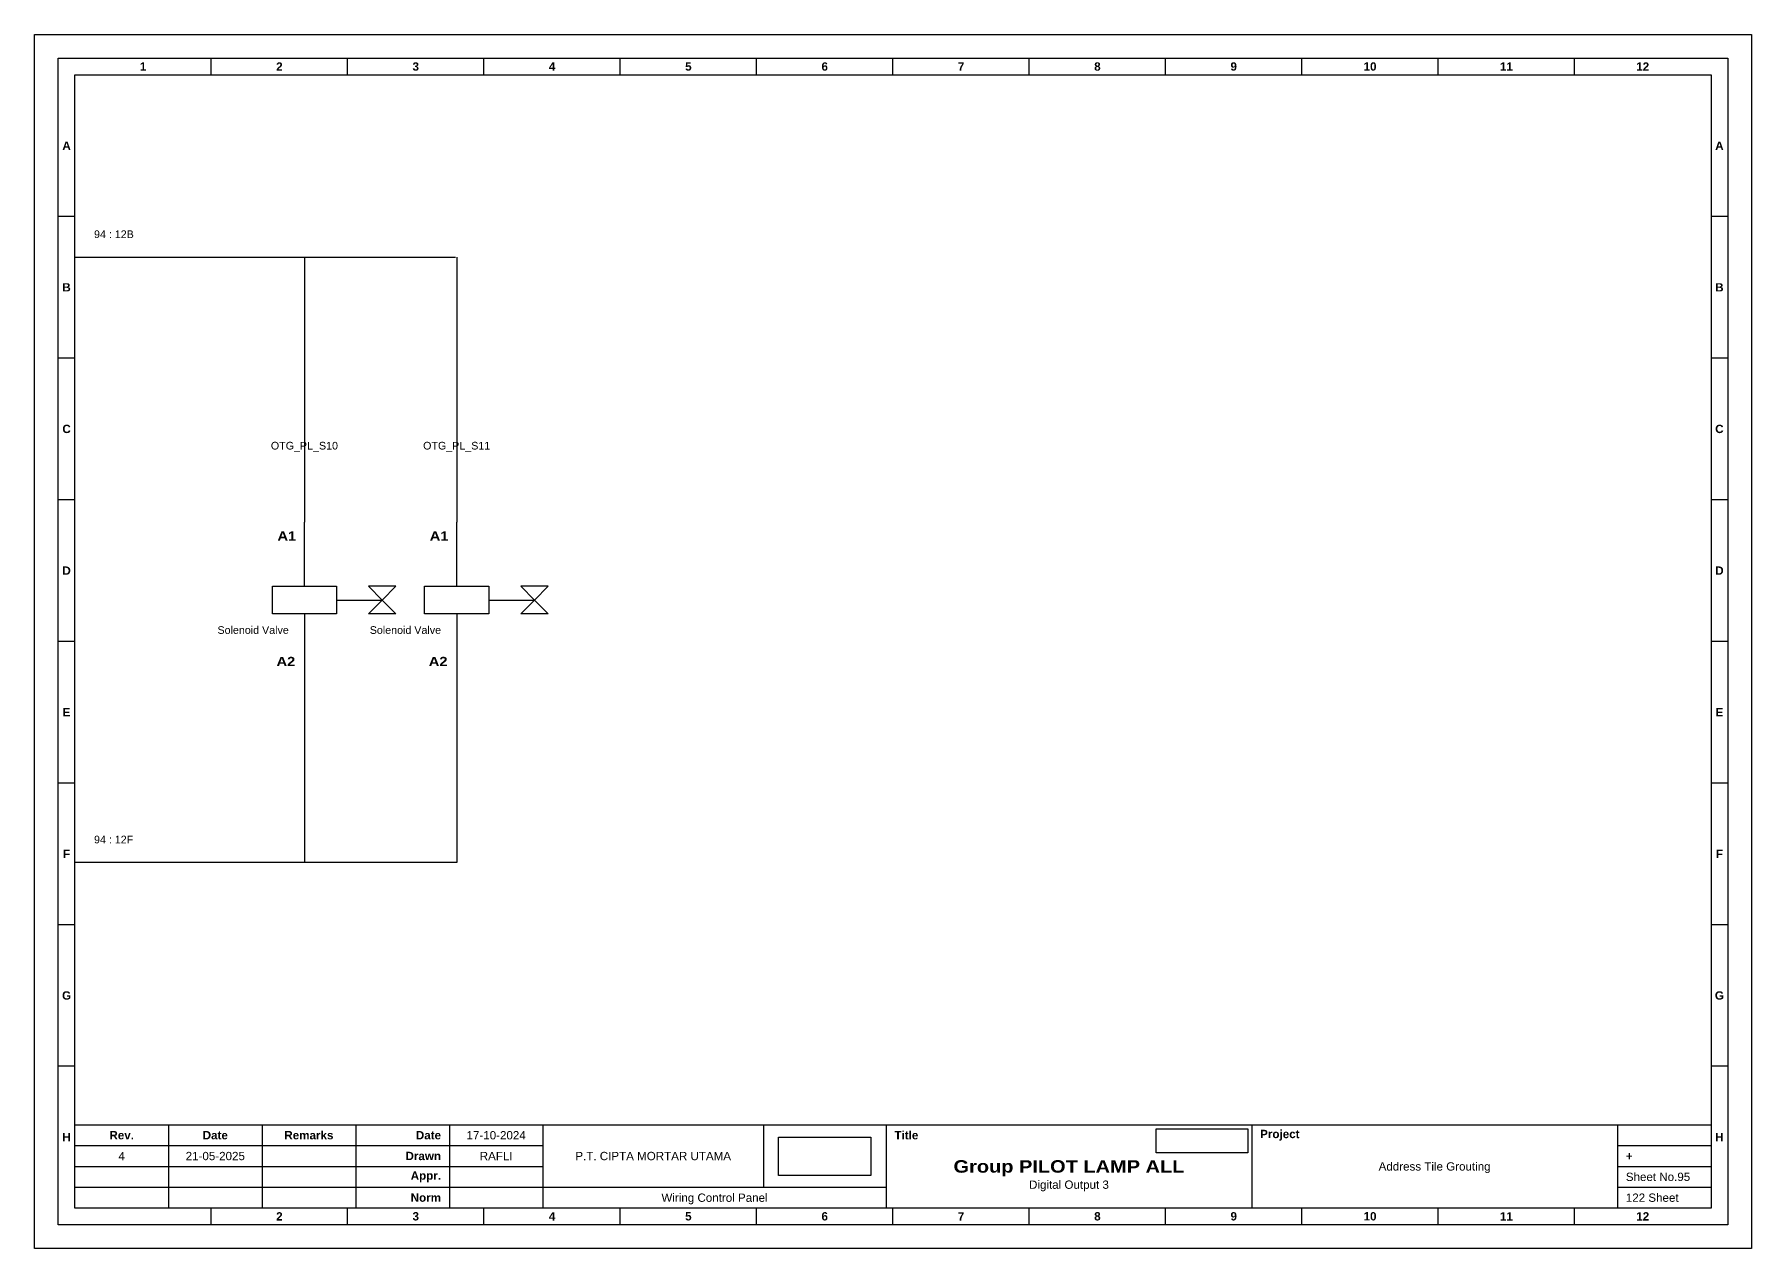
# Model space of a CAD drawing. Header units: centimetres. Extents: x 2030 to 3543, y 1923 to 3402.
# Drawn here: x 3273.3 to 3542.6, y 1926.9 to 2117.3 of the extents above; entities that cross this region are included whole.
import ezdxf
from ezdxf.enums import TextEntityAlignment as Align

# ---------------------------------------------------------------- set-up
doc = ezdxf.new("R2010")
doc.units = ezdxf.units.CM
doc.header["$MEASUREMENT"] = 0
doc.styles.add('Bold', font='ariblk.ttf', dxfattribs={"height": 25.4})
doc.styles.get("Standard").update_dxf_attribs({"font": 'arial.ttf'})
picture_1 = doc.add_image_def('image1.png', size_in_pixel=(2048, 847))
picture_2 = doc.add_image_def('image2.png', size_in_pixel=(2092, 542))

# ---------------------------------------------------------------- blocks, each defined once
blk = doc.blocks.new('KOP MU PROJECT')
at = {"color": 6, "ltscale": 50}
for p, q in [((27.74, 184.05), (27.74, 186.66)), ((49.13, 184.05), (49.13, 186.66)), ((70.51, 184.05), (70.51, 186.66)), ((91.89, 184.05), (91.89, 186.66)), ((113.27, 184.05), (113.27, 186.66)), ((134.66, 184.05), (134.66, 186.66)), ((156.04, 184.05), (156.04, 186.66)), ((177.42, 184.05), (177.42, 186.66)), ((198.8, 184.05), (198.8, 186.66)), ((220.19, 184.05), (220.19, 186.66)), ((241.57, 184.05), (241.57, 186.66)), ((6.36, 161.84), (3.75, 161.84)), ((265.59, 161.84), (262.98, 161.84)), ((6.36, 139.63), (3.75, 139.63)), ((265.59, 139.63), (262.98, 139.63)), ((6.36, 117.42), (3.75, 117.42)), ((265.59, 117.42), (262.98, 117.42)), ((6.36, 95.22), (3.75, 95.22)), ((265.59, 95.22), (262.98, 95.22)), ((6.36, 73.01), (3.75, 73.01)), ((265.59, 73.01), (262.98, 73.01)), ((6.36, 50.8), (3.75, 50.8)), ((265.59, 50.8), (262.98, 50.8)), ((6.36, 28.59), (3.75, 28.59)), ((265.59, 28.59), (262.98, 28.59)), ((27.74, 3.75), (27.74, 6.36)), ((49.13, 3.75), (49.13, 6.36)), ((70.51, 3.75), (70.51, 6.36)), ((91.89, 3.75), (91.89, 6.36)), ((113.27, 3.75), (113.27, 6.36)), ((134.66, 3.75), (134.66, 6.36)), ((156.04, 3.75), (156.04, 6.36)), ((177.42, 3.75), (177.42, 6.36)), ((198.8, 3.75), (198.8, 6.36)), ((220.19, 3.75), (220.19, 6.36)), ((241.57, 3.75), (241.57, 6.36))]:
    blk.add_line(p, q, dxfattribs=at)
at = {"ltscale": 50}
for p, q in [((6.36, 19.41), (262.98, 19.41)), ((21.04, 19.41), (21.04, 6.36)), ((35.72, 19.41), (35.72, 6.36)), ((50.41, 19.41), (50.41, 6.36)), ((65.09, 19.41), (65.09, 6.36)), ((79.77, 19.41), (79.77, 6.36)), ((114.35, 19.41), (114.35, 9.62)), ((133.6, 19.41), (133.6, 6.36)), ((190.95, 19.41), (190.95, 6.36)), ((248.3, 19.41), (248.3, 6.36)), ((6.36, 16.15), (79.77, 16.15)), ((248.3, 16.15), (262.98, 16.15)), ((6.36, 12.89), (79.77, 12.89)), ((248.3, 12.89), (262.98, 12.89)), ((6.36, 9.62), (133.6, 9.62)), ((248.3, 9.62), (262.98, 9.62))]:
    blk.add_line(p, q, dxfattribs=at)
at = {"color": 1, "ltscale": 50}
blk.add_lwpolyline([(269.34, 0), (0, 0), (0, 190.41), (269.34, 190.41)], close=True, dxfattribs=at)
at = {"color": 6, "ltscale": 50}
for points in [[(265.59, 3.75), (3.75, 3.75), (3.75, 186.66), (265.59, 186.66)], [(262.98, 6.36), (6.36, 6.36), (6.36, 184.05), (262.98, 184.05)]]:
    blk.add_lwpolyline(points, close=True, dxfattribs=at)
at = {"ltscale": 50, "char_height": 1.305, "attachment_point": 4}
for s, width, heights, insert in [('\\pxqc;{\\fArial|b1|i0|c0|p34;1}', 21.3825, [2.51], (6.36, 185.36)), ('\\pxqc;{\\fArial|b1|i0|c0|p34;2}', 21.3825, [2.51], (27.74, 185.36)), ('\\pxqc;{\\fArial|b1|i0|c0|p34;3}', 21.3825, [2.51], (49.13, 185.36)), ('\\pxqc;{\\fArial|b1|i0|c0|p34;4}', 21.3825, [2.51], (70.51, 185.36)), ('\\pxqc;{\\fArial|b1|i0|c0|p34;5}', 21.3825, [2.51], (91.89, 185.36)), ('\\pxqc;{\\fArial|b1|i0|c0|p34;6}', 21.3825, [2.51], (113.27, 185.36)), ('\\pxqc;{\\fArial|b1|i0|c0|p34;7}', 21.3825, [2.51], (134.66, 185.36)), ('\\pxqc;{\\fArial|b1|i0|c0|p34;8}', 21.3825, [2.51], (156.04, 185.36)), ('\\pxqc;{\\fArial|b1|i0|c0|p34;9}', 21.3825, [2.51], (177.42, 185.36)), ('\\pxqc;{\\fArial|b1|i0|c0|p34;10}', 21.3825, [2.51], (198.8, 185.36)), ('\\pxqc;{\\fArial|b1|i0|c0|p34;11}', 21.3825, [2.51], (220.19, 185.36)), ('\\pxqc;{\\fArial|b1|i0|c0|p34;12}', 21.3825, [2.51], (241.57, 185.36)), ('\\pxqc;{\\fArial|b1|i0|c0|p34;A}', 2.61, [2.51], (3.75, 172.95)), ('\\pxqc;{\\fArial|b1|i0|c0|p34;A}', 2.61, [2.51], (262.98, 172.95)), ('\\pxqc;{\\fArial|b1|i0|c0|p34;B}', 2.61, [2.51], (3.75, 150.74)), ('\\pxqc;{\\fArial|b1|i0|c0|p34;B}', 2.61, [2.51], (262.98, 150.74)), ('\\pxqc;{\\fArial|b1|i0|c0|p34;C}', 2.61, [2.51], (3.75, 128.53)), ('\\pxqc;{\\fArial|b1|i0|c0|p34;C}', 2.61, [2.51], (262.98, 128.53)), ('\\pxqc;{\\fArial|b1|i0|c0|p34;D}', 2.61, [2.51], (3.75, 106.32)), ('\\pxqc;{\\fArial|b1|i0|c0|p34;D}', 2.61, [2.51], (262.98, 106.32)), ('\\pxqc;{\\fArial|b1|i0|c0|p34;E}', 2.61, [2.51], (3.75, 84.11)), ('\\pxqc;{\\fArial|b1|i0|c0|p34;E}', 2.61, [2.51], (262.98, 84.11)), ('\\pxqc;{\\fArial|b1|i0|c0|p34;F}', 2.61, [2.51], (3.75, 61.9)), ('\\pxqc;{\\fArial|b1|i0|c0|p34;F}', 2.61, [2.51], (262.98, 61.9)), ('\\pxqc;{\\fArial|b1|i0|c0|p34;G}', 2.61, [2.51], (3.75, 39.69)), ('\\pxqc;{\\fArial|b1|i0|c0|p34;G}', 2.61, [2.51], (262.98, 39.69)), ('\\pxqc;{\\fArial|b1|i0|c0|p34;H}', 2.61, [2.51], (3.75, 17.47)), ('\\pxqc;{\\fArial|b1|i0|c0|p34;Rev.}', 14.6811, [2.88], (6.36, 17.78)), ('\\pxqc;{\\fArial|b1|i0|c0|p34;Date}', 14.6811, [2.88], (21.04, 17.78)), ('\\pxqc;{\\fArial|b1|i0|c0|p34;Remarks}', 14.6811, [2.88], (35.72, 17.78)), ('\\pxqr;{\\fArial|b1|i0|c0|p34;Date}', 13.3761, [2.88], (50.41, 17.78)), ('\\pxql;{\\fArial|b1|i0|c0|p34;Title}', 50.2419, [2.88], (134.9, 17.78)), ('\\pxql;{\\fArial|b1|i0|c0|p34;Project}', 50.2419, [2.88], (192.25, 17.78)), ('\\pxqc;{\\fArial|b1|i0|c0|p34;H}', 2.61, [2.51], (262.98, 17.47)), ('\\pxqr;{\\fArial|b1|i0|c0|p34;Drawn}', 13.3761, [2.88], (50.41, 14.52)), ('\\pxql;{\\fArial|b1|i0|c0|p34;+}', 14.6811, [2.88], (249.61, 14.52)), ('\\pxqr;{\\fArial|b1|i0|c0|p34;Appr.}', 13.3761, [2.88], (50.41, 11.26)), ('\\pxqr;{\\fArial|b1|i0|c0|p34;Norm}', 13.3761, [2.88], (50.41, 7.99)), ('\\pxqc;{\\fArial|b1|i0|c0|p34;2}', 21.3825, [2.51], (27.74, 5.06)), ('\\pxqc;{\\fArial|b1|i0|c0|p34;3}', 21.3825, [2.51], (49.13, 5.06)), ('\\pxqc;{\\fArial|b1|i0|c0|p34;4}', 21.3825, [2.51], (70.51, 5.06)), ('\\pxqc;{\\fArial|b1|i0|c0|p34;5}', 21.3825, [2.51], (91.89, 5.06)), ('\\pxqc;{\\fArial|b1|i0|c0|p34;6}', 21.3825, [2.51], (113.27, 5.06)), ('\\pxqc;{\\fArial|b1|i0|c0|p34;7}', 21.3825, [2.51], (134.66, 5.06)), ('\\pxqc;{\\fArial|b1|i0|c0|p34;8}', 21.3825, [2.51], (156.04, 5.06)), ('\\pxqc;{\\fArial|b1|i0|c0|p34;9}', 21.3825, [2.51], (177.42, 5.06)), ('\\pxqc;{\\fArial|b1|i0|c0|p34;10}', 21.3825, [2.51], (198.8, 5.06)), ('\\pxqc;{\\fArial|b1|i0|c0|p34;11}', 21.3825, [2.51], (220.19, 5.06)), ('\\pxqc;{\\fArial|b1|i0|c0|p34;12}', 21.3825, [2.51], (241.57, 5.06))]:
    blk.add_mtext_dynamic_manual_height_columns(s, width=width, gutter_width=0.0326, heights=heights, dxfattribs=dict(at, insert=insert))
at = {"ltscale": 50}
for tag, p in [('DATECREATED', (72.43, 17.78)), ('REV', (13.7, 14.52)), ('REVDATE', (28.38, 14.52)), ('REMARKS', (43.06, 14.52)), ('DRAWN', (72.43, 14.52)), ('COMPANY', (97.06, 14.52)), ('PROJECT', (219.62, 12.89)), ('APPR', (72.43, 11.26)), ('NORM', (72.43, 7.99)), ('DRAWINGCATEGORY', (106.68, 7.99)), ('DESCRIPTION', (162.27, 10.03))]:
    blk.add_attdef(tag, text='', height=1.3, dxfattribs=at).set_placement(p, align=Align.MIDDLE_CENTER)
at = {"ltscale": 50, "style": 'Bold'}
blk.add_attdef('TITLE', text='', height=1.96, dxfattribs=at).set_placement((162.27, 12.89), align=Align.MIDDLE_CENTER)
at = {"ltscale": 50}
for tag, p in [('SHEETNUMBER', (249.61, 11.26)), ('TOTALSHEET', (249.61, 7.99))]:
    blk.add_attdef(tag, text='', height=1.3, dxfattribs=at).set_placement(p, align=Align.MIDDLE_LEFT)
image = blk.add_image(picture_1, insert=(116.72, 11.48), size_in_units=(14.5, 6), dxfattribs=at)
image.dxf.flags = 15
image = blk.add_image(picture_2, insert=(175.94, 15.04), size_in_units=(14.36, 3.72), dxfattribs=at)
image.dxf.flags = 15

msp = doc.modelspace()

# ---------------------------------------------------------------- linework, layer by layer
at = {"color": 146, "ltscale": 50, "true_color": 0x105689}
for p, q in [((3279.64, 2082.38), (3303.52, 2082.38)), ((3303.52, 2082.38), (3327.4, 2082.38)), ((3315.64, 2082.38), (3315.64, 2040.84)), ((3327.4, 2082.38), (3339.34, 2082.38)), ((3339.52, 2082.38), (3339.52, 2040.84)), ((3315.64, 2016.74), (3315.64, 1987.47)), ((3339.52, 2016.43), (3339.52, 1987.47)), ((3339.52, 1987.47), (3279.64, 1987.47))]:
    msp.add_line(p, q, dxfattribs=at)
at = {"ltscale": 50}
for p, q in [((3315.64, 2030.79), (3315.64, 2040.84)), ((3339.52, 2030.79), (3339.52, 2040.84)), ((3320.67, 2028.63), (3327.85, 2028.63)), ((3344.55, 2028.63), (3351.73, 2028.63)), ((3315.64, 2026.48), (3315.64, 2016.43)), ((3339.52, 2026.48), (3339.52, 2016.43))]:
    msp.add_line(p, q, dxfattribs=at)
for points in [[(3310.61, 2030.79), (3320.67, 2030.79), (3320.67, 2026.48), (3310.61, 2026.48)], [(3327.85, 2028.63), (3330, 2030.79), (3325.69, 2030.79)], [(3327.85, 2028.63), (3330, 2026.48), (3325.69, 2026.48)], [(3334.49, 2030.79), (3344.55, 2030.79), (3344.55, 2026.48), (3334.49, 2026.48)], [(3351.73, 2028.63), (3353.88, 2030.79), (3349.57, 2030.79)], [(3351.73, 2028.63), (3353.88, 2026.48), (3349.57, 2026.48)]]:
    msp.add_lwpolyline(points, close=True, dxfattribs=at)

# ---------------------------------------------------------------- block references
msp.add_blockref('KOP MU PROJECT', (3273.28, 1926.93)).add_auto_attribs({'DESCRIPTION': 'Digital Output 3', 'TITLE': 'Group PILOT LAMP ALL', 'PROJECT': 'Address Tile Grouting', 'COMPANY': 'P.T. CIPTA MORTAR UTAMA', 'DRAWINGCATEGORY': 'Wiring Control Panel', 'DRAWN': 'RAFLI', 'DATECREATED': '17-10-2024', 'REVDATE': '21-05-2025', 'REV': '4', 'SHEETNUMBER': 'Sheet No.95', 'TOTALSHEET': '122 Sheet'})

# ---------------------------------------------------------------- texts
at = {"ltscale": 500}
for s, p in [('94 : 12B', (3282.64, 2086.6)), ('94 : 12F', (3282.64, 1991.68))]:
    msp.add_text(s, height=1.2, dxfattribs=at).set_placement(p, align=Align.TOP_LEFT)
at = {"ltscale": 50}
for s, p in [('OTG_PL_S10', (3315.64, 2052.84)), ('OTG_PL_S11', (3339.52, 2052.84))]:
    msp.add_text(s, height=1.2, dxfattribs=at).set_placement(p, align=Align.MIDDLE_CENTER)
at = {"ltscale": 500, "style": 'Bold'}
for p in [(3314.35, 2039.4), (3338.23, 2039.4)]:
    msp.add_text('A1', height=1.436, dxfattribs=at).set_placement(p, align=Align.TOP_RIGHT)
at = {"ltscale": 50}
for p in [(3313.19, 2022.97), (3337.07, 2022.97)]:
    msp.add_text('Solenoid Valve', height=1.2, dxfattribs=at).set_placement(p, align=Align.BOTTOM_RIGHT)
at = {"ltscale": 500, "style": 'Bold'}
for p in [(3314.2, 2017.86), (3338.08, 2017.86)]:
    msp.add_text('A2', height=1.436, dxfattribs=at).set_placement(p, align=Align.BOTTOM_RIGHT)

doc.saveas('drawing.dxf')
